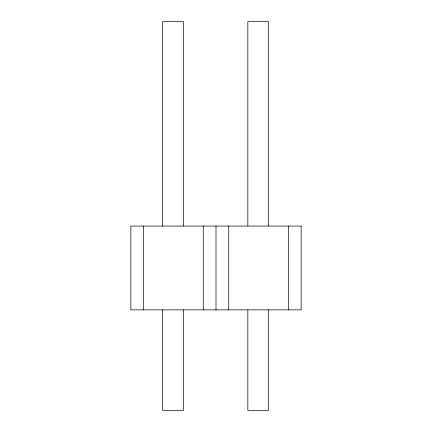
<?xml version="1.0" encoding="UTF-8"?>
<svg xmlns="http://www.w3.org/2000/svg" width="432" height="432" viewBox="0 0 432 432"><rect width="100%" height="100%" fill="white"/><g stroke="black" fill="none" stroke-linecap="round" stroke-linejoin="round"><path stroke-width="0.65" d="M288.398 226.06L288.398 309.857M268.623 226.06L268.623 21.6L247.844 21.6L247.844 226.06M268.623 309.857L268.623 410.4L247.844 410.4L247.844 309.857M228.739 226.06L228.739 309.857M216 226.06L216 309.857M203.261 226.06L203.261 309.857M183.487 226.06L183.487 21.6L162.707 21.6L162.707 226.06M183.487 309.857L183.487 410.4L162.707 410.4L162.707 309.857M143.602 226.06L143.602 309.857M301.136 226.06L130.864 226.06L130.864 309.857L301.136 309.857L301.136 226.06"/></g></svg>
